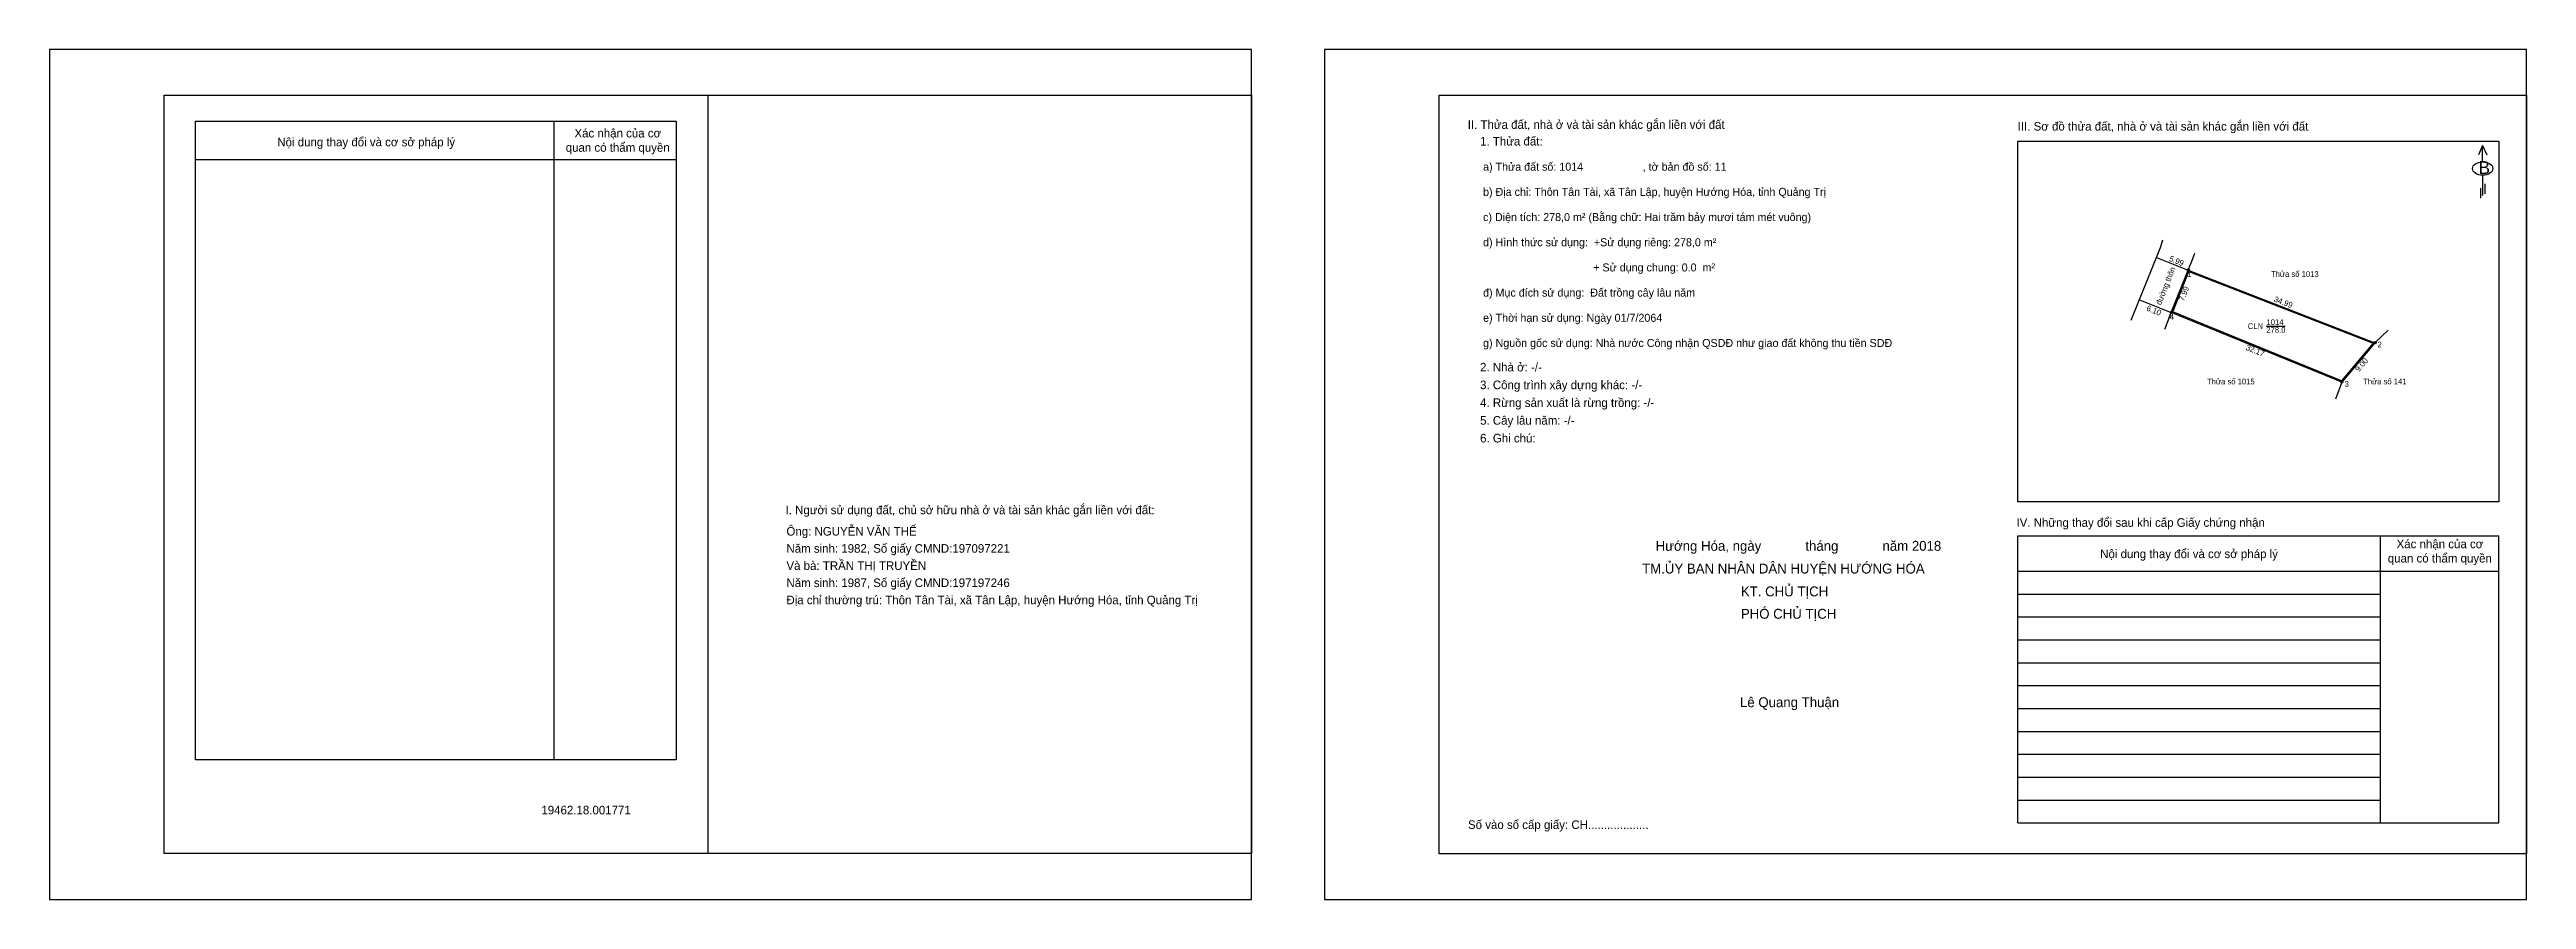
# Model space of a CAD drawing. Extents: x 547256 to 547688, y 1837469 to 1837617.
import ezdxf

# ---------------------------------------------------------------- set-up
doc = ezdxf.new("R2010")
doc.units = 0
for name, color, linetype in [('CanhThua', 7, 'Continuous'), ('ChieuDaiCanhThua', 7, 'Continuous'), ('Khung', 7, 'Continuous'), ('KhungInTrang1', 7, 'Continuous'), ('KhungInTrang2', 7, 'Continuous'), ('Level 1', 7, 'Continuous'), ('Level 2', 7, 'Continuous'), ('Level 23', 7, 'Continuous'), ('MocDinhThua', 7, 'Continuous'), ('NhanDiaChinhThua', 7, 'Continuous'), ('ON', 7, 'Continuous'), ('RauThua', 7, 'Continuous'), ('SoHieuDinhThua', 7, 'Continuous'), ('Template', 7, 'Continuous'), ('ThongTin', 7, 'Continuous')]:
    doc.layers.add(name, color=color, linetype=linetype)

msp = doc.modelspace()

# ---------------------------------------------------------------- linework, layer by layer
at = {"layer": 'CanhThua'}
for p, q in [((547623.75, 1837581.09), (547629.31, 1837578.87)), ((547626.34, 1837571.45), (547629.31, 1837578.87)), ((547626.34, 1837571.45), (547629.31, 1837578.87)), ((547629.31, 1837578.87), (547661.92, 1837566.18)), ((547620.77, 1837573.68), (547626.34, 1837571.45)), ((547656.13, 1837559.29), (547626.34, 1837571.45)), ((547661.92, 1837566.18), (547656.13, 1837559.29))]:
    msp.add_line(p, q, dxfattribs=at)
at = {"layer": 'Khung'}
for p, q in [((547498.39, 1837609.4), (547688.39, 1837609.4)), ((547498.39, 1837476.9), (547498.39, 1837609.4)), ((547599.54, 1837538.36), (547599.54, 1837601.41)), ((547599.54, 1837601.41), (547683.54, 1837601.41)), ((547683.54, 1837601.41), (547683.54, 1837538.36)), ((547683.54, 1837538.36), (547599.54, 1837538.36))]:
    msp.add_line(p, q, dxfattribs=at)
msp.add_lwpolyline([(547465.6, 1837476.91), (547275.6, 1837476.91), (547275.6, 1837609.41), (547465.6, 1837609.41)], close=True, dxfattribs=at)
for points in [[(547370.6, 1837609.41), (547370.6, 1837476.91)], [(547688.39, 1837609.4), (547688.39, 1837476.9), (547498.39, 1837476.9)]]:
    msp.add_lwpolyline(points, dxfattribs=at)
at = {"layer": 'KhungInTrang1'}
msp.add_lwpolyline([(547255.6, 1837617.4), (547255.6, 1837468.9), (547465.6, 1837468.9), (547465.6, 1837617.4)], close=True, dxfattribs=at)
at = {"layer": 'KhungInTrang2'}
msp.add_lwpolyline([(547478.39, 1837617.4), (547478.39, 1837468.9), (547688.39, 1837468.9), (547688.39, 1837617.4)], close=True, dxfattribs=at)
at = {"layer": 'Level 1'}
msp.add_lwpolyline([(547619.34, 1837570.11), (547624.45, 1837582.84), (547624.88, 1837584.14)], dxfattribs=at)
at = {"layer": 'Level 2'}
msp.add_lwpolyline([(547661.59, 1837566.09), (547656.07, 1837559.53), (547626.6, 1837571.56), (547629.42, 1837578.61)], close=True, dxfattribs=at)
at = {"layer": 'Level 23'}
for p, q in [((547629.31, 1837578.87), (547630.07, 1837580.72)), ((547625.6, 1837569.59), (547626.34, 1837571.45))]:
    msp.add_line(p, q, dxfattribs=at)
at = {"layer": 'MocDinhThua'}
for centre in [(547629.31, 1837578.87), (547626.34, 1837571.45), (547661.92, 1837566.18), (547656.13, 1837559.29)]:
    msp.add_circle(centre, 0.191, dxfattribs=at)
at = {"layer": 'NhanDiaChinhThua'}
msp.add_line((547642.94, 1837569.08), (547646.21, 1837569.08), dxfattribs=at)
at = {"layer": 'ON'}
for p, q in [((547281.1, 1837604.9), (547365.1, 1837604.9)), ((547281.1, 1837493.29), (547281.1, 1837604.9)), ((547365.1, 1837604.9), (547365.1, 1837493.29)), ((547281.1, 1837598.2), (547365.1, 1837598.2)), ((547599.54, 1837532.44), (547683.54, 1837532.44)), ((547662.81, 1837532.44), (547662.81, 1837482.28)), ((547599.54, 1837526.26), (547683.54, 1837526.26)), ((547599.54, 1837522.26), (547662.81, 1837522.26)), ((547599.54, 1837518.26), (547662.81, 1837518.26)), ((547599.54, 1837514.26), (547662.81, 1837514.26)), ((547599.54, 1837510.26), (547662.81, 1837510.26)), ((547599.54, 1837506.26), (547662.81, 1837506.26)), ((547599.54, 1837502.26), (547662.81, 1837502.26)), ((547599.54, 1837498.26), (547662.81, 1837498.26)), ((547599.54, 1837494.26), (547662.81, 1837494.26)), ((547599.54, 1837490.26), (547662.81, 1837490.26)), ((547599.54, 1837486.26), (547662.81, 1837486.26))]:
    msp.add_line(p, q, dxfattribs=at)
for points in [[(547343.74, 1837604.9), (547343.74, 1837493.29)], [(547599.54, 1837482.28), (547599.54, 1837532.44)], [(547683.54, 1837482.28), (547683.54, 1837532.44)], [(547365.1, 1837493.29), (547281.1, 1837493.29)]]:
    msp.add_lwpolyline(points, dxfattribs=at)
at = {"layer": 'RauThua'}
for p, q in [((547629.31, 1837578.87), (547630.07, 1837580.72)), ((547630.07, 1837580.72), (547630.43, 1837581.84)), ((547626.34, 1837571.45), (547625.16, 1837568.5)), ((547661.92, 1837566.18), (547664.22, 1837568.37)), ((547656.13, 1837559.29), (547655.03, 1837556.3))]:
    msp.add_line(p, q, dxfattribs=at)
at = {"layer": 'Template'}
for p, q in [((547680.72, 1837600.61), (547680, 1837599.01)), ((547680.72, 1837597.78), (547680.72, 1837600.61)), ((547680.72, 1837600.61), (547681.45, 1837599.01)), ((547680.36, 1837593.2), (547680.36, 1837591.46)), ((547680.74, 1837595.44), (547680.74, 1837591.87)), ((547681.14, 1837593.94), (547681.14, 1837592.2)), ((547599.54, 1837482.28), (547683.54, 1837482.28))]:
    msp.add_line(p, q, dxfattribs=at)
msp.add_ellipse((547680.74, 1837596.6), major_axis=(1.78, 0), ratio=0.655849, dxfattribs=at)

# ---------------------------------------------------------------- texts
at = {"layer": 'CanhThua'}
for s, p in [('5.99', (547625.86, 1837580.49)), ('6.10', (547621.9, 1837571.82))]:
    msp.add_text(s, height=1, rotation=338.2092, dxfattribs=at).set_placement(p)
at = {"layer": 'ChieuDaiCanhThua'}
for s, rotation, p in [('7.99', 68.2092, (547628.52, 1837573.35)), ('34.99', 338.7316, (547644.17, 1837573.4)), ('32.17', 337.7921, (547639.27, 1837564.98)), ('9.00', 49.9278, (547659.12, 1837561))]:
    msp.add_text(s, height=1, rotation=rotation, dxfattribs=at).set_placement(p)
at = {"layer": 'Level 1'}
msp.add_text('đường thôn', height=1, rotation=68.2092, dxfattribs=at).set_placement((547624.51, 1837572.68))
at = {"layer": 'NhanDiaChinhThua'}
for s, p in [('Thửa số 1013', (547643.76, 1837577.68)), ('1014', (547642.97, 1837569.27)), ('CLN', (547639.7, 1837568.58)), ('278.0', (547642.94, 1837567.92)), ('Thửa số 1015', (547632.58, 1837558.9)), ('Thửa số 141', (547659.85, 1837558.9))]:
    msp.add_text(s, height=1, dxfattribs=at).set_placement(p)
at = {"layer": 'ON'}
for s, height, p in [('Nội dung thay đổi và cơ sở pháp lý', 1.5, (547295.4, 1837600.49)), ('quan có thẩm quyền', 1.5, (547345.79, 1837599.54)), ('Xác nhận của cơ ', 1.5, (547347.32, 1837602.04)), ('I. Người sử dụng đất, chủ sở hữu nhà ở và tài sản khác gắn liền với đất:', 1.5, (547384.2, 1837536.21)), ('IV. Những thay đổi sau khi cấp Giấy chứng nhận', 1.5, (547599.29, 1837534.01)), ('Xác nhận của cơ ', 1.5, (547665.7, 1837530.27)), ('Nội dung thay đổi và cơ sở pháp lý', 1.5, (547613.91, 1837528.54)), ('quan có thẩm quyền', 1.5, (547664.17, 1837527.77)), ('Lê Quang Thuận', 1.7268, (547550.97, 1837502.5))]:
    msp.add_text(s, height=height, dxfattribs=at).set_placement(p)
at = {"layer": 'SoHieuDinhThua'}
for s, p in [('1', (547629.08, 1837577.68)), ('4', (547626.08, 1837570.2)), ('2', (547662.37, 1837565.37)), ('3', (547656.62, 1837558.47))]:
    msp.add_text(s, height=1, dxfattribs=at).set_placement(p)
at = {"layer": 'Template'}
for s, height, p in [('II. Thửa đất, nhà ở và tài sản khác gắn liền với đất', 1.5, (547503.4, 1837603.54)), ('III. Sơ đồ thửa đất, nhà ở và tài sản khác gắn liền với đất', 1.5, (547599.49, 1837603.24)), ('B', 2.25, (547680.02, 1837595.65)), ('Hướng Hóa, ngày            tháng            năm 2018', 1.7268, (547536.23, 1837529.82)), ('TM.ỦY BAN NHÂN DÂN HUYỆN HƯỚNG HÓA', 1.7268, (547533.87, 1837525.85)), ('KT. CHỦ TỊCH', 1.7268, (547551.13, 1837521.86)), ('PHÓ CHỦ TỊCH', 1.7268, (547551.13, 1837517.95)), ('19462.18.001771', 1.5, (547341.54, 1837483.77)), ('Số vào sổ cấp giấy: CH...................', 1.5, (547503.45, 1837481.22))]:
    msp.add_text(s, height=height, dxfattribs=at).set_placement(p)
at = {"layer": 'ThongTin'}
for s, height, p in [('1. Thửa đất: ', 1.5, (547505.56, 1837600.63)), (' a) Thửa đất số: 1014                    , tờ bản đồ số: 11', 1.4, (547505.56, 1837596.23)), (' b) Địa chỉ: Thôn Tân Tài, xã Tân Lập, huyện Hướng Hóa, tỉnh Quảng Trị', 1.4, (547505.56, 1837591.83)), (' c) Diện tích: 278,0 m² (Bằng chữ: Hai trăm bảy mươi tám mét vuông)', 1.4, (547505.56, 1837587.43)), (' d) Hình thức sử dụng:  +Sử dụng riêng: 278,0 m²', 1.4, (547505.56, 1837583.03)), ('                                      + Sử dụng chung: 0.0  m²', 1.4, (547505.56, 1837578.63)), (' đ) Mục đích sử dụng:  Đất trồng cây lâu năm', 1.4, (547505.56, 1837574.23)), (' e) Thời hạn sử dụng: Ngày 01/7/2064', 1.4, (547505.56, 1837569.83)), (' g) Nguồn gốc sử dụng: Nhà nước Công nhận QSDĐ như giao đất không thu tiền SDĐ', 1.4, (547505.56, 1837565.43)), ('2. Nhà ở: -/-', 1.5, (547505.56, 1837561.16)), ('4. Rừng sản xuất là rừng trồng: -/-', 1.5, (547505.56, 1837554.95)), ('3. Công trình xây dựng khác: -/-', 1.5, (547505.56, 1837558.06)), ('5. Cây lâu năm: -/-', 1.5, (547505.56, 1837551.85)), ('6. Ghi chú:', 1.5, (547505.56, 1837548.75)), ('Ông: NGUYỄN VĂN THẾ', 1.5, (547384.36, 1837532.48)), ('Năm sinh: 1982, Số giấy CMND:197097221', 1.5, (547384.36, 1837529.48)), ('Và bà: TRẦN THỊ TRUYỀN', 1.5, (547384.36, 1837526.48)), ('Địa chỉ thường trú: Thôn Tân Tài, xã Tân Lập, huyện Hướng Hóa, tỉnh Quảng Trị', 1.5, (547384.36, 1837520.48)), ('Năm sinh: 1987, Số giấy CMND:197197246', 1.5, (547384.36, 1837523.48))]:
    msp.add_text(s, height=height, dxfattribs=at).set_placement(p)

doc.saveas('drawing.dxf')
